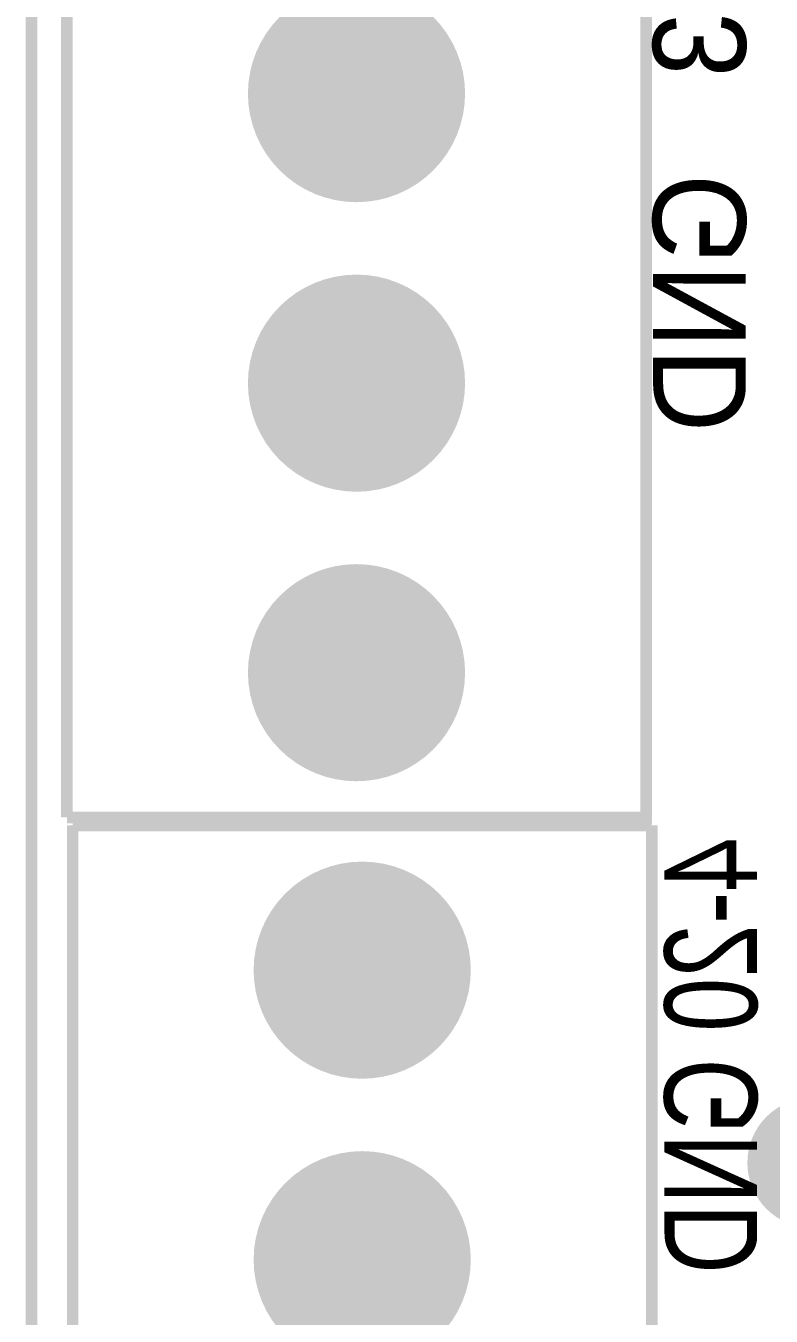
# Model space of a CAD drawing. Header units: inches. Extents: x -2.28 to 2.28, y -1.44 to 1.48.
# Drawn here: x -2.276 to -1.761, y -0.519 to 0.372 of the extents above; entities that cross this region are included whole.
import ezdxf

# ---------------------------------------------------------------- set-up
doc = ezdxf.new("R2010")
doc.units = ezdxf.units.IN
doc.layers.get('0').update_dxf_attribs({"linetype": 'CONTINUOUS'})

# ---------------------------------------------------------------- blocks, each defined once
blk = doc.blocks.new('EPAD')
at = {"const_width": 0.5}
blk.add_lwpolyline([(-0.25, 0, 1), (0.25, 0, 1)], format="xyb", close=True, dxfattribs=at)

msp = doc.modelspace()

# ---------------------------------------------------------------- linework, layer by layer
at = {"const_width": 0.008}
for points in [[(-2.271654, -1.436724), (2.279528, -1.436724), (2.279528, 1.472724), (-2.271654, 1.472724), (-2.271654, -1.436724)], [(-2.271654, -1.436724), (2.279528, -1.436724), (2.279528, 1.472724), (-2.271654, 1.472724), (-2.271654, -1.436724)], [(-2.271654, -1.436724), (2.279528, -1.436724), (2.279528, 1.472724), (-2.271654, 1.472724), (-2.271654, -1.436724)], [(-2.247244, -0.17452), (-1.847244, -0.17452), (-1.847244, 0.62548)], [(-2.247244, 0.62548), (-2.247244, -0.17452)], [(-2.247244, -0.17452), (-1.847244, -0.17452), (-1.847244, 0.62548)], [(-2.247244, 0.62548), (-2.247244, -0.17452)], [(-2.247244, -0.17452), (-1.847244, -0.17452), (-1.847244, 0.62548)], [(-2.247244, 0.62548), (-2.247244, -0.17452)], [(-2.243307, -0.180031), (-1.843307, -0.180031)], [(-2.243307, -0.180031), (-2.243307, -0.580031)], [(-2.243307, -0.180031), (-1.843307, -0.180031)], [(-2.243307, -0.180031), (-2.243307, -0.580031)], [(-2.243307, -0.180031), (-1.843307, -0.180031)], [(-2.243307, -0.180031), (-2.243307, -0.580031)], [(-1.843307, -0.180031), (-1.843307, -0.580031)], [(-1.843307, -0.180031), (-1.843307, -0.580031)], [(-1.843307, -0.180031), (-1.843307, -0.580031)]]:
    msp.add_lwpolyline(points, dxfattribs=at)

# ---------------------------------------------------------------- block references
for p, xscale, yscale in [((-2.047244, 0.32548), 0.15, 0.15), ((-2.047244, 0.12548), 0.15, 0.15), ((-2.047244, -0.07452), 0.15, 0.15), ((-2.043307, -0.280031), 0.15, 0.15), ((-1.732283, -0.413102), 0.09, 0.09), ((-2.043307, -0.480031), 0.15, 0.15)]:
    msp.add_blockref('EPAD', p, dxfattribs=dict(xscale=xscale, yscale=yscale))

# ---------------------------------------------------------------- texts
at = {"text_generation_flag": 2}
for s, width, p in [('A4 A3   GND', 0.9375, (-1.778394, 0.555402)), ('A4 A3   GND', 0.9375, (-1.778394, 0.555402)), ('A4 A3   GND', 0.9375, (-1.778394, 0.555402)), ('4-20 GND', 0.78125, (-1.77052, -0.188693)), ('4-20 GND', 0.78125, (-1.77052, -0.188693)), ('4-20 GND', 0.78125, (-1.77052, -0.188693))]:
    msp.add_text(s, height=0.064, rotation=90, dxfattribs=dict(at, width=width)).set_placement(p)

doc.saveas('drawing.dxf')
